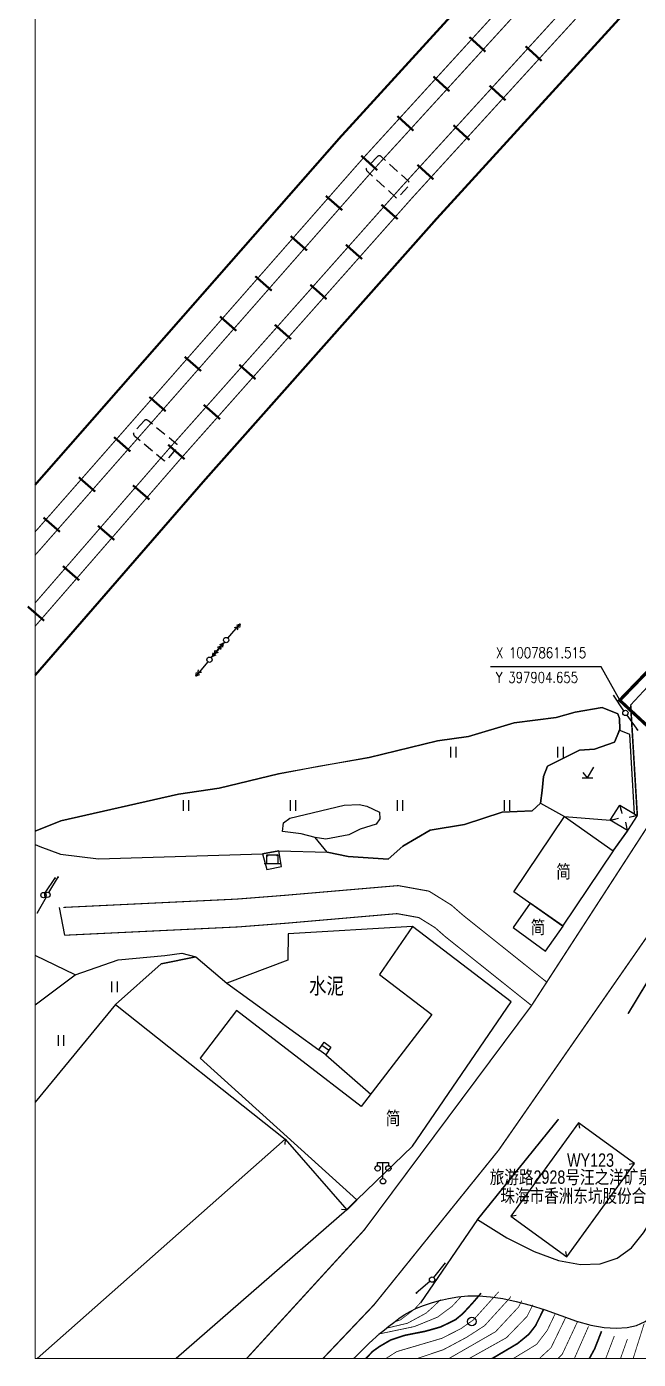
# Model space of a CAD drawing. Extents: x 396500 to 398250, y 1005980 to 1008200.
# Drawn here: x 397849.2 to 397906.4, y 1007799.9 to 1007924.5 of the extents above; entities that cross this region are included whole.
import ezdxf
from ezdxf.enums import TextEntityAlignment as Align

# ---------------------------------------------------------------- set-up
doc = ezdxf.new("R2010")
doc.units = 0
doc.header["$LTSCALE"] = 0.5
for name, pattern in [('X2', [10, 8, -2]), ('X3', [5, 4, -1]), ('X5', [3, 2, -1])]:
    doc.linetypes.add(name, pattern=pattern)
doc.layers.get('0').update_dxf_attribs({"linetype": 'CONTINUOUS'})
doc.layers.add('ASSIST', color=7, linetype='CONTINUOUS', plot=False)
for name, color, linetype in [('DGX', 2, 'CONTINUOUS'), ('DLDW', 11, 'CONTINUOUS'), ('DLSS', 4, 'CONTINUOUS'), ('DMTZ', 3, 'CONTINUOUS'), ('GXYZ', 2, 'CONTINUOUS'), ('JMD', 6, 'CONTINUOUS'), ('ZBTZ', 3, 'CONTINUOUS'), ('权属人', 160, 'CONTINUOUS'), ('用地红线', 1, 'CONTINUOUS'), ('编号', 90, 'CONTINUOUS'), ('门牌号', 1, 'CONTINUOUS')]:
    doc.layers.add(name, color=color, linetype=linetype)
doc.layers.add('绘图层', color=6, linetype='CONTINUOUS', lineweight=5)
doc.styles.add('HZ', font='rs.shx', dxfattribs={"width": 0.8, "bigfont": 'hztxt.shx'})
doc.styles.add('细等线体', font='长等线体_0.TTF', dxfattribs={"width": 0.8})
doc.linetypes.add('10411', pattern='A,2,[150,AAA.SHX,S=1,R=0,X=0,Y=1],2,[151,AAA.SHX,S=1,R=0,X=0,Y=3],1e-11', length=4)
doc.linetypes.add('10421', pattern='A,2,[150,AAA.SHX,S=1,R=0,X=0,Y=1],1e-11', length=2)
doc.linetypes.add('10422', pattern='A,2,[150,AAA.SHX,S=1,R=0,X=0,Y=1],2,[177,AAA.SHX,S=1,R=0,X=0,Y=0.8],1e-09', length=4)
doc.linetypes.add('1161', pattern='A,0,[149,AAA.SHX,S=0.15,R=0,X=0,Y=0],-1.6', length=1.6)
doc.linetypes.add('443', pattern='A,5,[169,AAA.SHX,S=0.83,R=0,X=0,Y=0],5', length=10)
doc.linetypes.add('444', pattern='A,4.5,[145,AAA.SHX,S=1,R=0,X=0,Y=1],4.5,-0.5,[146,AAA.SHX,S=1,R=0,X=0,Y=0],-0.5', length=10)

# ---------------------------------------------------------------- blocks, each defined once
blk = doc.blocks.new('gc013c')
at = {"linetype": 'Continuous'}
blk.add_line((0.5, 0), (4, 0), dxfattribs=at)
at = {"linetype": 'Continuous', "const_width": 0.15, "flags": 128}
blk.add_lwpolyline([(3.775, 0, 1), (3.925, 0, 1)], format="xyb", close=True, dxfattribs=at)
blk = doc.blocks.new('gc170')
at = {"linetype": 'Continuous'}
blk.add_circle((0, 0), 0.5, dxfattribs=at)
blk = doc.blocks.new('gc097')
for p, q in [((-1, 2.9), (-1, 3.5)), ((-1, 3.5), (1, 3.5)), ((0, 0.5), (0, 3.5)), ((1, 3.5), (1, 2.9))]:
    blk.add_line(p, q)
for centre in [(-1, 2.4), (1, 2.4), (0, 0)]:
    blk.add_circle(centre, 0.5)
blk = doc.blocks.new('gc013a')
at = {"linetype": 'Continuous'}
blk.add_line((0.5, 0), (4, 0), dxfattribs=at)
at = {"linetype": 'Continuous', "flags": 128}
for points in [[(2.77, 0.35), (3.38, 0), (2.77, -0.35)], [(3.39, 0.35), (4, 0), (3.39, -0.35)]]:
    blk.add_lwpolyline(points, dxfattribs=at)
blk = doc.blocks.new('gc326')
blk.add_circle((0, 0), 0.8)
blk = doc.blocks.new('gc123')
for p, q in [((-1, 0), (1, 0)), ((0, 0), (-0.8, 1)), ((0, 0), (1.2, 2))]:
    blk.add_line(p, q)
blk = doc.blocks.new('gc121')
for p, q in [((-0.5, -1), (-0.5, 1)), ((0.5, -1), (0.5, 1))]:
    blk.add_line(p, q)
blk = doc.blocks.new('gc022')
for p, q in [((-1.5, 0), (1.5, 0)), ((-1, 0), (-1, 1.6)), ((-1, 1.6), (1, 1.6)), ((-1, 1.6), (-0.8, 1.4)), ((1, 1.6), (0.8, 1.4)), ((1, 1.6), (1, 0))]:
    blk.add_line(p, q)

msp = doc.modelspace()

# ---------------------------------------------------------------- linework, layer by layer
at = {"layer": 'ASSIST', "linetype": '1161', "flags": 128}
msp.add_lwpolyline([(397897.24, 1007851.9), (397899.49, 1007850.66), (397903.75, 1007850.31), (397904.65, 1007851.72), (397906.04, 1007850.9), (397905.59, 1007858.31), (397904.61, 1007858.72), (397904.15, 1007857.62), (397902.29, 1007856.96), (397900.9, 1007856.86), (397897.89, 1007855.36), (397897.52, 1007854.41)], close=True, dxfattribs=at)
at = {"layer": 'ASSIST', "linetype": 'Continuous', "flags": 128}
msp.add_lwpolyline([(397850.03, 1007833.07), (397853.77, 1007835.85), (397857.8, 1007837.26), (397862.15, 1007837.66), (397863.74, 1007837.88), (397865.03, 1007837.54), (397861.81, 1007836.9), (397857.55, 1007833.09), (397850.03, 1007823.96)], dxfattribs=at)
msp.add_lwpolyline([(397877.65, 1007829.11), (397877.18, 1007828.39), (397876.55, 1007828.84), (397877.02, 1007829.56)], close=True, dxfattribs=at)
at = {"layer": 'DGX', "color": 3, "linetype": 'Continuous', "lineweight": -2, "const_width": 0.15, "flags": 128}
for points, elevation in [([(397880.92, 1007800), (397881.58, 1007800.68), (397882.18, 1007801.11), (397883.24, 1007801.73), (397884.57, 1007802.17), (397886.49, 1007802.55), (397887.91, 1007802.95), (397889.29, 1007803.62), (397889.97, 1007804.18), (397890.85, 1007805.13), (397891.69, 1007806.1)], 22.5), ([(397897.55, 1007804.63), (397897.36, 1007804.24), (397896.78, 1007803.07), (397896.16, 1007802.27), (397895.1, 1007801.4), (397892.73, 1007800)], 25), ([(397901.81, 1007800), (397902.31, 1007800.92), (397902.95, 1007802.55)], 27.5)]:
    msp.add_lwpolyline(points, dxfattribs=dict(at, elevation=elevation))
at = {"layer": 'DGX', "linetype": 'Continuous', "const_width": 0.075, "flags": 128}
for points, elevation in [([(397889.85, 1007805.81), (397889, 1007804.89), (397887.63, 1007803.87), (397885.47, 1007802.99), (397882.08, 1007802.28)], 22), ([(397893.34, 1007806.24), (397890.99, 1007803.62), (397889.82, 1007802.8), (397888.03, 1007801.89), (397883.82, 1007800.65), (397882.8, 1007800)], 23), ([(397885.71, 1007800), (397888.16, 1007800.82), (397890.35, 1007801.99), (397892.02, 1007803.07), (397894.4, 1007805.68), (397894.47, 1007805.81)], 23.5), ([(397887.92, 1007805.51), (397887.17, 1007804.79), (397886.55, 1007804.24), (397884.82, 1007803.3), (397882.79, 1007802.82)], 21.5), ([(397883.55, 1007803.4), (397884.17, 1007803.62), (397885.47, 1007804.61), (397886.02, 1007805.21)], 21), ([(397895.5, 1007805.41), (397895.19, 1007804.81), (397893.05, 1007802.51), (397888.69, 1007800)], 24), ([(397896.53, 1007805.02), (397895.99, 1007803.94), (397894.07, 1007801.95), (397890.58, 1007800)], 24.5), ([(397894.7, 1007800), (397896.88, 1007801.32), (397897.88, 1007802.64), (397898.63, 1007804.21)], 25.5), ([(397897.14, 1007800), (397898.23, 1007801.01), (397899.6, 1007803.84)], 26), ([(397898.87, 1007800), (397899.27, 1007800.39), (397900.69, 1007803.42)], 26.5), ([(397900.41, 1007800), (397901.74, 1007803.02)], 27), ([(397903.34, 1007800), (397904.14, 1007802.1)], 28), ([(397905.9, 1007800), (397906.93, 1007803.26)], 29), ([(397904.72, 1007800), (397905.37, 1007801.83)], 28.5)]:
    msp.add_lwpolyline(points, dxfattribs=dict(at, elevation=elevation))
at = {"layer": 'DLDW', "linetype": 'Continuous', "elevation": 20.35, "flags": 128}
msp.add_lwpolyline([(397871.27, 1007847.17), (397871.67, 1007845.71), (397873.06, 1007845.97), (397872.79, 1007847.45)], close=True, dxfattribs=at)
at = {"layer": 'DLSS', "linetype": 'Continuous', "const_width": 0.2, "elevation": -27.35, "flags": 128}
for points in [[(397960.59, 1008000), (397947.21, 1007986.78, 0.010789), (397900.63, 1007938.34), (397878.53, 1007914.13), (397850.03, 1007881.66)], [(397850.03, 1007863.86), (397865.83, 1007882.05), (397887.51, 1007906.49), (397909.7, 1007930.8, -0.010394), (397955.15, 1007978.05), (397977.27, 1008000)]]:
    msp.add_lwpolyline(points, format="xyb", dxfattribs=at)
at = {"layer": 'DLSS', "linetype": 'X2', "const_width": 0.1, "elevation": -27.35, "flags": 128}
for points in [[(397966.75, 1008000), (397950.26, 1007983.7, 0.010786), (397903.83, 1007935.41), (397881.76, 1007911.24), (397850.03, 1007875.08)], [(397850.03, 1007870.62), (397862.49, 1007884.98), (397884.22, 1007909.46), (397906.43, 1007933.8, -0.010397), (397952.02, 1007981.19), (397970.97, 1008000)]]:
    msp.add_lwpolyline(points, format="xyb", dxfattribs=at)
at = {"layer": 'DLSS', "color": 7, "linetype": 'X2', "const_width": 0.1, "elevation": -27.35, "flags": 128}
for points in [[(397964.71, 1008000), (397949.25, 1007984.72, 0.010787), (397902.77, 1007936.38), (397880.69, 1007912.2), (397850.03, 1007877.26)], [(397850.03, 1007868.44), (397863.57, 1007884.03), (397885.28, 1007908.5), (397907.49, 1007932.83, -0.010396), (397953.03, 1007980.17), (397973.01, 1008000)]]:
    msp.add_lwpolyline(points, format="xyb", dxfattribs=at)
at = {"layer": 'DLSS', "linetype": 'Continuous', "lineweight": 0, "const_width": 0.125, "flags": 128}
for points in [[(397962.04, 1007984.91), (397963.26, 1007983.49), (397963.71, 1007982.9), (397965.51, 1007976.98), (397965.73, 1007974.14), (397957.68, 1007958.87), (397952.55, 1007945.68), (397944.69, 1007923.86), (397937.11, 1007904.7), (397916.68, 1007864.27), (397896.41, 1007832.99), (397880.78, 1007812.02), (397869.79, 1007800), (397869.79, 1007800)], [(397876.91, 1007800), (397876.92, 1007800), (397881.69, 1007805.02), (397891.84, 1007817.62), (397893.34, 1007819.48), (397908.12, 1007840.75), (397921.82, 1007861.34), (397930.68, 1007877.55), (397940.08, 1007896.57), (397946.22, 1007911.44), (397947.57, 1007914.84), (397953.17, 1007929.35), (397961.97, 1007948.78), (397972.95, 1007973.82), (397976.91, 1007977.74), (397979.76, 1007979.03), (397983.1, 1007979.42), (397986.15, 1007976.85), (397987.21, 1007975.92), (397991.91, 1007972.68), (397994.99, 1007970.35), (397997.4, 1007968.73), (398000, 1007966.89)]]:
    msp.add_lwpolyline(points, dxfattribs=at)
at = {"layer": 'DLSS', "linetype": 'Continuous', "const_width": 0.2, "flags": 128}
for points in [[(397892.11, 1007922.13), (397890.61, 1007923.5)], [(397895.85, 1007922.65), (397897.35, 1007921.28)], [(397888.74, 1007918.44), (397887.24, 1007919.81)], [(397892.48, 1007918.96), (397893.98, 1007917.59)], [(397885.37, 1007914.75), (397883.87, 1007916.12)], [(397889.11, 1007915.26), (397890.61, 1007913.89)], [(397882, 1007911.05), (397880.5, 1007912.42)], [(397885.74, 1007911.57), (397887.24, 1007910.2)], [(397878.72, 1007907.32), (397877.19, 1007908.66)], [(397882.38, 1007907.84), (397883.9, 1007906.49)], [(397875.43, 1007903.56), (397873.9, 1007904.9)], [(397879.06, 1007904.1), (397880.58, 1007902.75)], [(397872.13, 1007899.8), (397870.6, 1007901.15)], [(397875.74, 1007900.36), (397877.26, 1007899.01)], [(397868.83, 1007896.05), (397867.3, 1007897.39)], [(397872.42, 1007896.62), (397873.94, 1007895.27)], [(397865.53, 1007892.29), (397864, 1007893.63)], [(397869.1, 1007892.88), (397870.62, 1007891.53)], [(397862.23, 1007888.53), (397860.7, 1007889.87)], [(397865.78, 1007889.14), (397867.31, 1007887.79)], [(397858.93, 1007884.77), (397857.4, 1007886.12)], [(397862.46, 1007885.4), (397863.99, 1007884.05)], [(397855.64, 1007881.02), (397854.11, 1007882.36)], [(397859.17, 1007881.61), (397860.71, 1007880.28)], [(397852.34, 1007877.26), (397850.81, 1007878.6)], [(397855.89, 1007877.83), (397857.43, 1007876.5)], [(397852.62, 1007874.06), (397854.15, 1007872.73)], [(397849.34, 1007870.28), (397850.87, 1007868.95)]]:
    msp.add_lwpolyline(points, dxfattribs=at)
at = {"layer": 'DLSS', "linetype": 'X5', "flags": 128}
for points, elevation in [([(397882.02, 1007912.33), (397881, 1007911.3, 0.393156), (397881.09, 1007910.94), (397883.7, 1007908.53), (397883.8, 1007908.48), (397883.97, 1007908.55), (397884.98, 1007909.65), (397885.03, 1007909.75), (397884.98, 1007909.94), (397884.91, 1007910.02), (397882.37, 1007912.33, 0.399848)], 21.55), ([(397860.21, 1007887.64), (397859.23, 1007886.56, 0.393156), (397859.34, 1007886.21), (397862.09, 1007883.93), (397862.19, 1007883.89), (397862.35, 1007883.97), (397863.3, 1007885.12), (397863.34, 1007885.22), (397863.29, 1007885.41), (397863.22, 1007885.49), (397860.56, 1007887.67, 0.399848)], 21.5)]:
    msp.add_lwpolyline(points, format="xyb", close=True, dxfattribs=dict(at, elevation=elevation))
at = {"layer": 'DLSS', "linetype": 'X3', "const_width": 0.1, "elevation": 19.34, "flags": 128}
msp.add_lwpolyline([(397852.65, 1007842.16), (397868.88, 1007842.94), (397873.23, 1007843.28), (397883.95, 1007844.2), (397886.83, 1007843.68), (397888.93, 1007842.37), (397890.03, 1007841.41), (397897.83, 1007835.18)], dxfattribs=at)
at = {"layer": 'DLSS', "linetype": 'Continuous', "const_width": 0.1, "elevation": 19.34, "flags": 128}
msp.add_lwpolyline([(397852.77, 1007839.56), (397869.04, 1007840.34), (397873.44, 1007840.68), (397883.83, 1007841.58), (397885.88, 1007841.21), (397887.38, 1007840.28), (397888.36, 1007839.42), (397896.41, 1007832.99)], dxfattribs=at)
at = {"layer": 'DMTZ', "linetype": '10421'}
for points in [[(397850.03, 1007849.3), (397852.42, 1007850.24), (397863.43, 1007852.73), (397867.22, 1007853.3), (397872.78, 1007854.64), (397876.5, 1007855.35), (397881.25, 1007856.18), (397887.61, 1007857.72), (397890.52, 1007858.15), (397894.78, 1007859.42), (397898.71, 1007859.9), (397900.48, 1007860.41), (397903.01, 1007860.83), (397904.48, 1007860.24)], [(397904.48, 1007860.24), (397904.63, 1007859.83), (397904.65, 1007858.8), (397904.15, 1007857.62), (397902.29, 1007856.96), (397900.9, 1007856.86), (397897.89, 1007855.36), (397897.52, 1007854.41), (397897.39, 1007853.08), (397897.24, 1007851.9), (397896.48, 1007851.18), (397893.67, 1007851.07), (397890.14, 1007849.91), (397886.93, 1007849.37), (397884.39, 1007847.89), (397883.02, 1007846.68), (397881.62, 1007846.76), (397879.28, 1007846.92), (397877.32, 1007847.34), (397876.18, 1007848.7)], [(397850.03, 1007833.07), (397853.77, 1007835.85), (397857.8, 1007837.26), (397862.15, 1007837.66), (397863.74, 1007837.88), (397865.03, 1007837.54)], [(397853.77, 1007835.85), (397850.03, 1007837.67)]]:
    msp.add_lwpolyline(points, dxfattribs=at)
msp.add_lwpolyline([(397878.9, 1007851.73), (397880.31, 1007851.79), (397881.01, 1007851.62), (397882.21, 1007851.06), (397882.24, 1007850.43), (397881.89, 1007849.95), (397880.4, 1007849.47), (397879.35, 1007848.96), (397877.19, 1007848.55), (397876.18, 1007848.7), (397874.89, 1007849.04), (397873.15, 1007849.26), (397873.23, 1007850.07), (397873.84, 1007850.49)], close=True, dxfattribs=at)
at = {"layer": 'DMTZ', "linetype": '10411', "flags": 128}
msp.add_lwpolyline([(397879.8, 1007800), (397879.82, 1007800.02), (397879.87, 1007800.07), (397879.96, 1007800.16), (397880.09, 1007800.29), (397880.25, 1007800.45), (397880.44, 1007800.64), (397880.68, 1007800.87), (397880.94, 1007801.14), (397881.24, 1007801.43), (397881.56, 1007801.73), (397881.9, 1007802.04), (397882.27, 1007802.36), (397882.67, 1007802.69), (397883.09, 1007803.03), (397883.53, 1007803.38), (397884, 1007803.74), (397884.5, 1007804.09), (397885.06, 1007804.41), (397885.67, 1007804.7), (397886.33, 1007804.97), (397887.05, 1007805.21), (397887.82, 1007805.42), (397888.64, 1007805.61), (397889.51, 1007805.76), (397890.45, 1007805.86), (397891.47, 1007805.86), (397892.56, 1007805.78), (397893.73, 1007805.61), (397894.97, 1007805.34), (397896.29, 1007804.99), (397897.69, 1007804.54), (397899.16, 1007804.01), (397900.62, 1007803.5), (397901.96, 1007803.13), (397903.2, 1007802.91), (397904.32, 1007802.83), (397905.33, 1007802.89), (397906.22, 1007803.1), (397907.01, 1007803.45), (397907.68, 1007803.94), (397908.31, 1007804.55), (397908.97, 1007805.24), (397909.65, 1007806.01), (397910.36, 1007806.86), (397911.1, 1007807.8), (397911.86, 1007808.82), (397912.66, 1007809.93), (397913.47, 1007811.11), (397914.31, 1007812.32), (397915.16, 1007813.47), (397916.02, 1007814.56), (397916.88, 1007815.61), (397917.76, 1007816.6), (397918.65, 1007817.54), (397919.54, 1007818.42), (397920.45, 1007819.26), (397921.37, 1007820.04), (397922.34, 1007820.77), (397923.33, 1007821.45), (397924.36, 1007822.09), (397925.43, 1007822.67), (397926.52, 1007823.2), (397927.66, 1007823.68), (397928.82, 1007824.11), (397930.02, 1007824.5), (397931.25, 1007824.87), (397932.5, 1007825.21), (397933.79, 1007825.52), (397935.1, 1007825.81), (397936.44, 1007826.08), (397937.81, 1007826.31), (397939.21, 1007826.53), (397940.62, 1007826.74), (397942.01, 1007826.97), (397943.39, 1007827.21), (397944.75, 1007827.48), (397946.09, 1007827.76), (397947.42, 1007828.06), (397948.74, 1007828.38), (397950.04, 1007828.72), (397951.33, 1007829.07), (397952.63, 1007829.4), (397953.92, 1007829.72), (397955.22, 1007830.03), (397956.51, 1007830.34), (397957.81, 1007830.63), (397959.1, 1007830.91), (397960.4, 1007831.18), (397961.76, 1007831.45), (397963.25, 1007831.73), (397964.87, 1007832.01), (397966.62, 1007832.3), (397968.5, 1007832.6), (397970.51, 1007832.9), (397972.65, 1007833.21), (397974.92, 1007833.53), (397977.15, 1007833.83), (397979.17, 1007834.12), (397980.99, 1007834.38), (397982.6, 1007834.62), (397984.01, 1007834.83), (397985.22, 1007835.03), (397986.21, 1007835.19), (397987.01, 1007835.34), (397987.69, 1007835.47), (397988.37, 1007835.58), (397989.03, 1007835.69), (397989.69, 1007835.79), (397990.33, 1007835.87), (397990.97, 1007835.95), (397991.6, 1007836.01), (397992.21, 1007836.06), (397992.82, 1007836.12), (397993.44, 1007836.19), (397994.06, 1007836.27), (397994.68, 1007836.38), (397995.31, 1007836.5), (397995.93, 1007836.63), (397996.57, 1007836.78), (397997.2, 1007836.95), (397997.86, 1007837.12), (397998.54, 1007837.26), (397999.26, 1007837.39), (398000.01, 1007837.5), (398000.79, 1007837.59), (398001.6, 1007837.67), (398002.45, 1007837.72), (398003.33, 1007837.75), (398004.22, 1007837.79), (398005.12, 1007837.83), (398006.01, 1007837.89), (398006.91, 1007837.97), (398007.8, 1007838.06), (398008.7, 1007838.17), (398009.59, 1007838.29), (398010.49, 1007838.42), (398011.41, 1007838.57), (398012.38, 1007838.72), (398013.41, 1007838.88), (398014.48, 1007839.04), (398015.62, 1007839.21), (398016.8, 1007839.39), (398018.04, 1007839.57), (398019.32, 1007839.76), (398020.6, 1007839.95), (398021.79, 1007840.14), (398022.9, 1007840.32), (398023.92, 1007840.51), (398024.86, 1007840.68), (398025.72, 1007840.86), (398026.5, 1007841.03), (398027.19, 1007841.2), (398027.87, 1007841.37), (398028.6, 1007841.54), (398029.37, 1007841.72), (398030.2, 1007841.91), (398031.08, 1007842.1), (398032.01, 1007842.3), (398032.99, 1007842.5), (398034.01, 1007842.7), (398035.07, 1007842.91), (398036.11, 1007843.11), (398037.15, 1007843.3), (398038.19, 1007843.48), (398039.22, 1007843.66), (398040.25, 1007843.83), (398041.27, 1007844), (398042.29, 1007844.16), (398043.34, 1007844.31), (398044.44, 1007844.45), (398045.61, 1007844.57), (398046.83, 1007844.69), (398048.12, 1007844.79), (398049.46, 1007844.89), (398050.87, 1007844.97), (398052.34, 1007845.04), (398053.83, 1007845.1), (398055.33, 1007845.15), (398056.82, 1007845.18), (398058.31, 1007845.2), (398059.8, 1007845.21), (398061.3, 1007845.2), (398062.79, 1007845.18), (398064.28, 1007845.14), (398065.72, 1007845.11), (398067.05, 1007845.08), (398068.29, 1007845.05), (398069.43, 1007845.04), (398070.46, 1007845.03), (398071.39, 1007845.03), (398072.23, 1007845.04), (398072.96, 1007845.05), (398073.7, 1007845.11), (398074.56, 1007845.24), (398075.54, 1007845.45), (398076.64, 1007845.74), (398077.86, 1007846.11), (398079.2, 1007846.55), (398080.66, 1007847.08), (398082.23, 1007847.68), (398083.8, 1007848.27), (398085.22, 1007848.79), (398086.5, 1007849.23), (398087.64, 1007849.58), (398088.63, 1007849.85), (398089.48, 1007850.04), (398090.19, 1007850.15), (398090.75, 1007850.18), (398091.24, 1007850.16), (398091.73, 1007850.12), (398092.21, 1007850.07), (398092.69, 1007850), (398093.16, 1007849.91), (398093.62, 1007849.82), (398094.08, 1007849.7), (398094.54, 1007849.57), (398094.98, 1007849.43), (398095.41, 1007849.27), (398095.82, 1007849.1), (398096.21, 1007848.92), (398096.58, 1007848.73), (398096.93, 1007848.52), (398097.26, 1007848.31), (398097.57, 1007848.08), (398097.89, 1007847.82), (398098.24, 1007847.54), (398098.62, 1007847.21), (398099.03, 1007846.85), (398099.47, 1007846.46), (398099.93, 1007846.03), (398100.43, 1007845.57), (398100.95, 1007845.07), (398101.48, 1007844.55), (398101.98, 1007844.05), (398102.46, 1007843.54), (398102.91, 1007843.05), (398103.33, 1007842.56), (398103.73, 1007842.08), (398104.11, 1007841.61), (398104.46, 1007841.14), (398104.78, 1007840.7), (398105.07, 1007840.31), (398105.34, 1007839.97), (398105.58, 1007839.68), (398105.79, 1007839.44), (398105.98, 1007839.25), (398106.13, 1007839.11), (398106.26, 1007839.02), (398106.38, 1007838.96), (398106.5, 1007838.9), (398106.63, 1007838.84), (398106.76, 1007838.78), (398106.89, 1007838.73), (398107.03, 1007838.68), (398107.17, 1007838.63), (398107.31, 1007838.58), (398107.46, 1007838.53), (398107.6, 1007838.48), (398107.73, 1007838.42), (398107.87, 1007838.36), (398107.99, 1007838.29), (398108.12, 1007838.22), (398108.24, 1007838.14), (398108.35, 1007838.06), (398108.49, 1007837.95), (398108.68, 1007837.8), (398108.91, 1007837.6), (398109.19, 1007837.36), (398109.52, 1007837.07), (398109.9, 1007836.74), (398110.33, 1007836.36), (398110.81, 1007835.94)], dxfattribs=at)
at = {"layer": 'DMTZ', "linetype": '10422', "flags": 128}
for points in [[(397865.03, 1007837.54), (397867.95, 1007835.07), (397876.55, 1007828.84)], [(397877.18, 1007828.39), (397881.39, 1007824.7)]]:
    msp.add_lwpolyline(points, dxfattribs=at)
at = {"layer": 'JMD', "linetype": 'Continuous'}
for p, q in [((397904.65, 1007851.72), (397904.83, 1007850.94)), ((397904.65, 1007851.72), (397904.76, 1007851.23)), ((397906.29, 1007850.75), (397905.52, 1007850.56)), ((397906.29, 1007850.75), (397905.81, 1007850.63)), ((397903.75, 1007850.31), (397904.53, 1007850.49)), ((397903.75, 1007850.31), (397904.23, 1007850.42)), ((397905.39, 1007849.34), (397905.21, 1007850.12)), ((397905.39, 1007849.34), (397905.28, 1007849.82)), ((397877.18, 1007828.39), (397876.55, 1007828.84)), ((397877.45, 1007828.81), (397876.82, 1007829.26)), ((397900.8, 1007822.02), (397900.88, 1007821.53)), ((397873.39, 1007820.5), (397873.36, 1007820)), ((397906.02, 1007818.22), (397905.53, 1007818.15)), ((397879.15, 1007813.9), (397878.65, 1007813.94)), ((397894.47, 1007813.32), (397894.97, 1007813.39)), ((397899.7, 1007809.52), (397899.62, 1007810.01))]:
    msp.add_line(p, q, dxfattribs=at)
at = {"layer": 'JMD', "linetype": '444', "elevation": 19.75, "flags": 128}
msp.add_lwpolyline([(397905.67, 1007861.06), (397917.4, 1007873.7), (397932.53, 1007896.23), (397935.8, 1007908.71), (397945.72, 1007933.72), (397950.87, 1007948.12), (397944.22, 1007951.75)], dxfattribs=at)
at = {"layer": 'JMD', "linetype": '443', "const_width": 0.15, "flags": 128}
msp.add_lwpolyline([(397961.54, 1007941.77), (397948.86, 1007904.34), (397935.68, 1007882.31), (397905.43, 1007832.23)], dxfattribs=at)
at = {"layer": 'JMD', "color": 6, "linetype": '443', "const_width": 0.15, "flags": 128}
for points in [[(397906.29, 1007850.75), (397905.67, 1007861.06)], [(397904.03, 1007847.45), (397905.39, 1007849.34)], [(397879.15, 1007813.9), (397880.08, 1007814.83)]]:
    msp.add_lwpolyline(points, dxfattribs=at)
at = {"layer": 'JMD', "linetype": 'Continuous', "flags": 128}
for points in [[(397904.65, 1007851.72), (397906.29, 1007850.75), (397905.39, 1007849.34), (397903.75, 1007850.31)], [(397904.03, 1007847.45), (397899.31, 1007840.42), (397894.77, 1007843.63), (397899.49, 1007850.66)], [(397894.68, 1007840.28), (397897.7, 1007838.07), (397899.35, 1007840.4), (397896.29, 1007842.56)], [(397865.46, 1007828.08), (397880.08, 1007814.83), (397885.28, 1007819.85), (397894.49, 1007833.35), (397885.28, 1007840.39), (397882.2, 1007835.88), (397887.08, 1007832.14), (397880.5, 1007823.54), (397868.85, 1007832.54)]]:
    msp.add_lwpolyline(points, close=True, dxfattribs=at)
for points in [[(397876.55, 1007828.84), (397877.02, 1007829.56)], [(397877.65, 1007829.11), (397877.18, 1007828.39)], [(397850.22, 1007800), (397873.39, 1007820.5), (397879.15, 1007813.9), (397863.2, 1007800)]]:
    msp.add_lwpolyline(points, dxfattribs=at)
at = {"layer": 'JMD', "linetype": '443', "const_width": 0.15, "elevation": 20.59, "flags": 128}
msp.add_lwpolyline([(397898.93, 1007822.37), (397891.35, 1007812.98)], dxfattribs=at)
at = {"layer": 'JMD', "linetype": 'Continuous', "elevation": 20.52, "flags": 128}
msp.add_lwpolyline([(397894.47, 1007813.32), (397899.7, 1007809.52), (397906.02, 1007818.22), (397900.8, 1007822.02)], close=True, dxfattribs=at)
at = {"layer": 'ZBTZ', "linetype": 'Continuous', "flags": 128}
msp.add_lwpolyline([(397850.03, 1007848.03), (397850.47, 1007847.85), (397852.39, 1007847.14), (397855.95, 1007846.7), (397871.27, 1007847.17), (397872.79, 1007847.45), (397877.32, 1007847.34), (397879.28, 1007846.92), (397881.62, 1007846.76), (397883.02, 1007846.68), (397884.39, 1007847.89), (397886.93, 1007849.37), (397890.14, 1007849.91), (397893.67, 1007851.07), (397896.48, 1007851.18), (397897.24, 1007851.9), (397897.39, 1007853.08), (397897.52, 1007854.41), (397897.89, 1007855.36), (397900.9, 1007856.86), (397902.29, 1007856.96), (397904.15, 1007857.62), (397904.65, 1007858.8), (397904.63, 1007859.83), (397904.48, 1007860.24), (397903.01, 1007860.83), (397900.49, 1007860.41), (397898.71, 1007859.9), (397894.78, 1007859.42), (397890.52, 1007858.15), (397887.61, 1007857.72), (397881.25, 1007856.18), (397872.78, 1007854.64), (397867.22, 1007853.3), (397863.43, 1007852.73), (397852.42, 1007850.24), (397850.03, 1007849.3)], dxfattribs=at)
at = {"layer": 'ZBTZ', "linetype": '1161', "flags": 128}
for points in [[(397891.35, 1007812.98), (397894.11, 1007811.27), (397896.64, 1007810), (397898.94, 1007809.17), (397900.99, 1007808.8), (397902.81, 1007808.86), (397904.4, 1007809.38), (397905.75, 1007810.34), (397906.86, 1007811.75), (397907.86, 1007813.33), (397908.85, 1007814.81), (397909.84, 1007816.19), (397910.83, 1007817.46), (397911.82, 1007818.63), (397912.81, 1007819.71), (397913.79, 1007820.68), (397914.78, 1007821.54), (397915.7, 1007822.33), (397916.51, 1007823.07), (397917.2, 1007823.76), (397917.77, 1007824.4), (397918.23, 1007824.99), (397918.57, 1007825.52), (397918.79, 1007826.01), (397918.89, 1007826.44), (397918.99, 1007826.83), (397919.22, 1007827.19), (397919.57, 1007827.52), (397920.04, 1007827.81), (397920.64, 1007828.07), (397921.35, 1007828.29), (397922.19, 1007828.49), (397923.16, 1007828.65), (397924.21, 1007828.8), (397925.33, 1007828.98), (397926.51, 1007829.17), (397927.75, 1007829.38), (397929.06, 1007829.61), (397930.43, 1007829.86), (397931.87, 1007830.13), (397933.36, 1007830.42), (397934.97, 1007830.74), (397936.74, 1007831.1), (397938.66, 1007831.5), (397940.74, 1007831.94), (397942.98, 1007832.42), (397945.37, 1007832.94), (397947.92, 1007833.51), (397950.63, 1007834.11), (397953.66, 1007834.78), (397957.15, 1007835.53), (397961.11, 1007836.37), (397965.54, 1007837.3), (397970.44, 1007838.31), (397975.8, 1007839.4), (397981.63, 1007840.59), (397987.94, 1007841.86), (397994.19, 1007843.12), (397999.87, 1007844.28), (398004.98, 1007845.33), (398009.52, 1007846.28), (398013.48, 1007847.12), (398016.88, 1007847.86), (398019.7, 1007848.5), (398021.96, 1007849.03), (398024.14, 1007849.48), (398026.74, 1007849.89), (398029.78, 1007850.26), (398033.24, 1007850.58), (398037.13, 1007850.86), (398041.44, 1007851.09), (398046.18, 1007851.28), (398051.35, 1007851.42), (398056.43, 1007851.57), (398060.92, 1007851.79), (398064.81, 1007852.07), (398068.1, 1007852.41), (398070.79, 1007852.82), (398072.89, 1007853.29), (398074.38, 1007853.83), (398075.28, 1007854.43)], [(397897.24, 1007851.9), (397899.49, 1007850.66), (397903.75, 1007850.31)], [(397885.28, 1007840.39), (397873.67, 1007839.68), (397873.65, 1007837.22), (397867.95, 1007835.07)], [(397857.55, 1007833.09), (397861.81, 1007836.9), (397865.03, 1007837.54)], [(397857.55, 1007833.09), (397850.03, 1007823.96)], [(397857.55, 1007833.09), (397873.39, 1007820.5)], [(397891.35, 1007812.98), (397886.02, 1007805.21)]]:
    msp.add_lwpolyline(points, dxfattribs=at)
at = {"layer": 'ZBTZ', "linetype": '1161', "elevation": 19.46, "flags": 128}
msp.add_lwpolyline([(397852.26, 1007842.14), (397852.77, 1007839.56)], dxfattribs=at)
at = {"layer": '用地红线', "linetype": 'Continuous', "const_width": 0.3, "flags": 128}
msp.add_lwpolyline([(397985.99, 1007958.87), (397994.89, 1007951.33), (397991.71, 1007943.29), (397994.63, 1007931.78), (398111.61, 1007912.19), (398114.22, 1007921.87), (398145.02, 1007916.94), (398159.92, 1007899.02), (398177.7, 1007902.49), (398177.46, 1007896.51), (398139.84, 1007871.37), (398158, 1007843.86), (398153.15, 1007833.8), (398105.35, 1007838.58), (398095.54, 1007849.97), (398034.31, 1007851.21), (398029.67, 1007841.12), (397918.33, 1007848.8), (397904.65, 1007861.52), (397920.25, 1007877.67), (397930.52, 1007889.56), (397949.87, 1007915.41)], close=True, dxfattribs=at)
at = {"layer": '用地红线', "linetype": 'Continuous', "flags": 128}
msp.add_lwpolyline([(397904.65, 1007861.52), (397902.91, 1007864.66), (397892.58, 1007864.66)], dxfattribs=at)
at = {"layer": '绘图层', "linetype": 'Continuous', "flags": 128}
msp.add_lwpolyline([(397850.03, 1008199.99), (397850.03, 1007799.99), (398250.03, 1007799.99), (398250.03, 1008199.99)], close=True, dxfattribs=at)

# ---------------------------------------------------------------- block references
at = {"layer": 'DLDW', "linetype": 'Continuous', "xscale": 0.5, "yscale": 0.5}
for name, p in [('gc022', (397872.19, 1007846.27)), ('gc097', (397882.53, 1007816.57))]:
    msp.add_blockref(name, p, dxfattribs=at)
at = {"layer": 'GXYZ', "linetype": 'Continuous', "yscale": 0.5}
for name, p, xscale, rotation in [('gc013a', (397867.88, 1007867.15, 22.43), 0.4999999999758572, 49.00562251045469), ('gc013a', (397866.32, 1007865.31, 22.41), 0.5000000000000854, 50.02993303485999), ('gc013a', (397867.88, 1007867.15, 22.43), 0.4999999999902983, 229.790978137055), ('gc013a', (397866.32, 1007865.31, 22.41), 0.4999999999962951, 230.3909915944689), ('gc013c', (397905.18, 1007860.34, 20.58), 0.500000000023175, 123.8679111128493), ('gc013c', (397905.18, 1007860.34, 20.58), 0.4999999999641673, 304.9643116686367), ('gc013c', (397850.81, 1007843.31, 20.59), 0.5000000000339525, 55.44772328194633), ('gc013c', (397851.18, 1007843.34, 21.68), 0.4999999999863001, 58.86655357220824), ('gc013c', (397851.18, 1007843.34, 21.68), 0.4999999999975588, 240.7052396898614), ('gc013c', (397887.12, 1007807.38), 0.4999999999800641, 51.24323645071626), ('gc013c', (397887.12, 1007807.38), 0.4999999999484944, 220.8664415403571)]:
    msp.add_blockref(name, p, dxfattribs=dict(at, xscale=xscale, rotation=rotation))
at = {"layer": 'GXYZ', "linetype": 'Continuous', "xscale": 0.5, "yscale": 0.5}
for p in [(397867.88, 1007867.15, 22.43), (397866.32, 1007865.31, 22.41), (397905.18, 1007860.34, 20.58), (397850.81, 1007843.31, 20.59), (397851.18, 1007843.34, 21.68), (397887.12, 1007807.38)]:
    msp.add_blockref('gc170', p, dxfattribs=at)
at = {"layer": 'ZBTZ', "linetype": 'Continuous', "xscale": 0.5, "yscale": 0.5}
for name, p in [('gc121', (397889.13, 1007856.68)), ('gc121', (397899.13, 1007856.68)), ('gc123', (397901.64, 1007854.28)), ('gc121', (397864.13, 1007851.68)), ('gc121', (397874.13, 1007851.68)), ('gc121', (397884.13, 1007851.68)), ('gc121', (397894.13, 1007851.68)), ('gc121', (397857.46, 1007834.73)), ('gc121', (397852.46, 1007829.73)), ('gc326', (397890.84, 1007803.47))]:
    msp.add_blockref(name, p, dxfattribs=at)

# ---------------------------------------------------------------- texts
at = {"layer": 'DLSS', "linetype": 'Continuous', "style": '细等线体', "width": 0.8}
msp.add_text('水泥', height=1.5, dxfattribs=at).set_placement((397877.25, 1007834.85), align=Align.MIDDLE)
at = {"layer": 'JMD', "linetype": 'Continuous', "style": '细等线体', "width": 0.8}
for p in [(397899.4, 1007845.54), (397897.01, 1007840.34), (397883.48, 1007822.49)]:
    msp.add_text('简', height=1.25, dxfattribs=at).set_placement(p, align=Align.MIDDLE)
at = {"layer": '权属人', "linetype": 'Continuous', "insert": (397893.49, 1007815.83, 24), "char_height": 1.25, "attachment_point": 1, "style": '细等线体'}
msp.add_mtext_dynamic_manual_height_columns('珠海市香洲东坑股份合作公司', width=2.4705, gutter_width=1, heights=[0], dxfattribs=at).dxf.set("width", 17.5381)
at = {"layer": '用地红线', "linetype": 'Continuous', "style": 'HZ', "width": 0.8}
msp.add_text('X 1007861.515', height=1, dxfattribs=at).set_placement((397893.08, 1007865.16), align=Align.BOTTOM_LEFT)
msp.add_text('Y 397904.655', height=1, dxfattribs=at).set_placement((397893.08, 1007864.16), align=Align.TOP_LEFT)
at = {"layer": '编号', "linetype": 'Continuous', "insert": (397899.73, 1007819.17, 24), "char_height": 1.25, "attachment_point": 1, "style": '细等线体'}
msp.add_mtext_dynamic_manual_height_columns('WY123', width=0.9323, gutter_width=1, heights=[0], dxfattribs=at)
at = {"layer": '门牌号', "linetype": 'Continuous', "insert": (397892.5, 1007817.58, 24), "char_height": 1.25, "attachment_point": 1, "style": '细等线体'}
msp.add_mtext_dynamic_manual_height_columns('\\pt1.8;旅游路2928号汪之洋矿泉水厂棚1', width=9.8721, gutter_width=1, heights=[0.632], dxfattribs=at).dxf.set("width", 19.7748)

doc.saveas('drawing.dxf')
